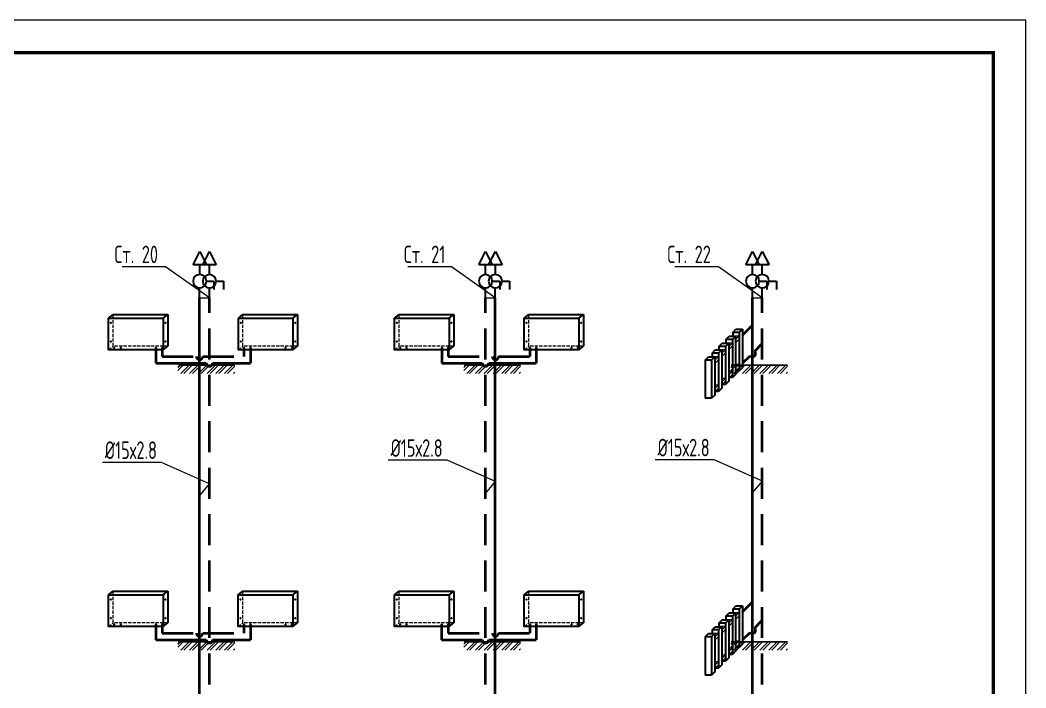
# Model space of a CAD drawing. Header units: millimetres. Extents: x -3929 to 624051, y 52832 to 514950.
# Drawn here: x 64726 to 80196, y 319140 to 329414 of the extents above; entities that cross this region are included whole.
import ezdxf
from ezdxf import colors
from ezdxf.entities.mleader import LeaderData, LeaderLine
from ezdxf.math import Vec2, Vec3

# ---------------------------------------------------------------- set-up
doc = ezdxf.new("R2010")
doc.units = ezdxf.units.MM
for name, pattern in [('GOST2.303 4', [7, 5, -2, 0]), ('Hidden', [7.14375, 4.7625, -2.38125]), ('K5LT32772', [0])]:
    doc.linetypes.add(name, pattern=pattern)
doc.layers.add('9_Форматы', color=7, linetype='Continuous')
doc.layers.add('стояки', color=7, linetype='Continuous')
for name, color, linetype, lineweight in [('Арматура', 4, 'Continuous', 30), ('ОВ', 6, 'Continuous', 40), ('ОВ-рамка', 7, 'Continuous', 30), ('ОВ-ТЕКСТ', 7, 'Continuous', 25), ('СПДС_Штриховка', 252, 'Continuous', 9)]:
    doc.layers.add(name, color=color, linetype=linetype, lineweight=lineweight)
doc.layers.add('т11.1', color=1, linetype='Continuous', true_color=0xff0000)
doc.layers.add('т21.1', color=5, linetype='Continuous', true_color=0x0000ff)
doc.styles.add('СТИЛЬ', font='simplex.shx', dxfattribs={"width": 0.65})

# ---------------------------------------------------------------- blocks, each defined once
blk = doc.blocks.new('В.к.')
at = {"layer": 'Арматура', "color": 7, "lineweight": 30}
for p, q in [((-0.4, 423.9), (-61.4, 302)), ((60.5, 302), (-0.4, 423.9)), ((-61.4, 302), (60.5, 302)), ((-0.4, 210.6), (-0.4, 302)), ((-61.5, 152.3), (-129.3, 152.3)), ((-129.3, 152.3), (-129.3, 76.2)), ((0, 0), (0, 91.4))]:
    blk.add_line(p, q, dxfattribs=at)
blk.add_circle((-0.3, 152.3), 60.9, dxfattribs=at)
blk = doc.blocks.new('gh павнель')
at = {"color": 32, "lineweight": 30, "ltscale": 0.1, "true_color": 0xcd6928}
for p, q in [((29457, 6419), (30297, 6419)), ((30297, 6419), (30297, 5931))]:
    blk.add_line(p, q, dxfattribs=at)
at = {"color": 32, "linetype": 'GOST2.303 4', "lineweight": 18, "ltscale": 10, "true_color": 0xcd6928}
for p, q in [((29457, 5931), (29457, 6419)), ((30297, 5931), (29457, 5931))]:
    blk.add_line(p, q, dxfattribs=at)
at = {"color": 32, "lineweight": 30, "ltscale": 0.1, "true_color": 0xcd6928}
for points in [[(29386, 6364), (29457, 6419)], [(30226, 6364), (30297, 6419)], [(30226, 5877), (30297, 5931)]]:
    blk.add_lwpolyline(points, dxfattribs=at)
blk.add_lwpolyline([(29386, 6364), (30226, 6364), (30226, 5877), (29386, 5877)], close=True, dxfattribs=at)
at = {"color": 32, "linetype": 'GOST2.303 4', "lineweight": 18, "ltscale": 10, "true_color": 0xcd6928}
blk.add_lwpolyline([(29386, 5877), (29457, 5931)], dxfattribs=at)
at = {"color": 32, "lineweight": 30, "ltscale": 0.1, "true_color": 0xcd6928}
for p in [(29422, 6292), (30262, 6292), (29422, 6004), (29472, 5904), (29572, 5904), (30112, 5904), (30212, 5904), (30262, 6004)]:
    blk.add_point(p, dxfattribs=at)
blk = doc.blocks.new('*U3000')
at = {"layer": '9_Форматы', "color": 7, "linetype": 'Continuous', "lineweight": 9, "ltscale": 100}
blk.add_lwpolyline([(5, -5), (5, 292), (-625, 292), (-625, -5)], close=True, dxfattribs=at)
at = {"layer": '9_Форматы', "color": 7, "linetype": 'Continuous', "lineweight": 9, "ltscale": 100, "const_width": 0.5}
blk.add_lwpolyline([(0, 0), (0, 287), (-605, 287), (-605, 0)], close=True, dxfattribs=at)

msp = doc.modelspace()

# ---------------------------------------------------------------- hatches: boundary and pattern name
at = {"layer": 'СПДС_Штриховка', "lineweight": 25}
h = msp.add_hatch(dxfattribs=at)
h.set_pattern_fill('ANSI32', color=253, scale=10)
h.set_pattern_definition([(45, (458873.93, 646011.83), (-67.351921, 67.351921), []), (45, (458918.83, 646011.83), (-67.351921, 67.351921), [])])
h.paths.add_polyline_path([(68027.815, 324105.849), (67153.162, 324105.849), (67153.162, 323978.179), (68027.815, 323978.179)])
h = msp.add_hatch(dxfattribs=at)
h.set_pattern_fill('ANSI32', color=253, scale=10)
h.set_pattern_definition([(45, (463271.22, 646011.83), (-67.351921, 67.351921), []), (45, (463316.125, 646011.83), (-67.351921, 67.351921), [])])
h.paths.add_polyline_path([(72425.112, 324105.849), (71550.459, 324105.849), (71550.459, 323978.179), (72425.112, 323978.179)])
h = msp.add_hatch(dxfattribs=at)
h.set_pattern_fill('ANSI32', color=253, scale=10)
h.set_pattern_definition([(45, (467377.85, 646011.83), (-67.351921, 67.351921), []), (45, (467422.75, 646011.83), (-67.351921, 67.351921), [])])
h.paths.add_polyline_path([(76531.741, 324105.849), (75657.087, 324105.849), (75657.087, 323978.179), (76531.741, 323978.179)])
h = msp.add_hatch(dxfattribs=at)
h.set_pattern_fill('ANSI32', color=253, scale=10)
h.set_pattern_definition([(45, (458873.93, 641755.09), (-67.351921, 67.351921), []), (45, (458918.83, 641755.09), (-67.351921, 67.351921), [])])
h.paths.add_polyline_path([(68027.815, 319849.112), (67153.162, 319849.112), (67153.162, 319721.442), (68027.815, 319721.442)])
h = msp.add_hatch(dxfattribs=at)
h.set_pattern_fill('ANSI32', color=253, scale=10)
h.set_pattern_definition([(45, (463271.22, 641755.09), (-67.351921, 67.351921), []), (45, (463316.125, 641755.09), (-67.351921, 67.351921), [])])
h.paths.add_polyline_path([(72425.112, 319849.112), (71550.459, 319849.112), (71550.459, 319721.442), (72425.112, 319721.442)])
h = msp.add_hatch(dxfattribs=at)
h.set_pattern_fill('ANSI32', color=253, scale=10)
h.set_pattern_definition([(45, (467377.85, 641755.09), (-67.351921, 67.351921), []), (45, (467422.75, 641755.09), (-67.351921, 67.351921), [])])
h.paths.add_polyline_path([(76531.741, 319849.112), (75657.087, 319849.112), (75657.087, 319721.442), (76531.741, 319721.442)])

# ---------------------------------------------------------------- linework, layer by layer
at = {"color": 32, "lineweight": 30, "ltscale": 0.1, "true_color": 0xcd6928}
for p, q in [((75687.238, 324606.825), (75737.238, 324656.825)), ((75687.238, 324606.825), (75687.238, 324553.766)), ((75787.238, 324606.825), (75687.238, 324606.825)), ((75737.238, 324656.825), (75837.238, 324656.825)), ((75837.238, 324656.825), (75787.238, 324606.825)), ((75787.238, 324606.825), (75787.238, 324019.185)), ((75837.238, 324656.825), (75837.238, 324069.185)), ((75475.105, 324394.693), (75525.105, 324444.693)), ((75525.105, 324444.693), (75625.105, 324444.693)), ((75625.105, 324444.693), (75575.105, 324394.693)), ((75581.171, 324500.759), (75631.171, 324550.759)), ((75581.171, 324500.759), (75581.171, 324447.7)), ((75681.171, 324500.759), (75581.171, 324500.759)), ((75625.105, 324444.693), (75625.105, 323857.053)), ((75631.171, 324550.759), (75731.171, 324550.759)), ((75731.171, 324550.759), (75681.171, 324500.759)), ((75681.171, 324500.759), (75681.171, 323913.119)), ((75731.171, 324550.759), (75731.171, 323963.119)), ((75369.039, 324288.627), (75419.039, 324338.627)), ((75369.039, 324288.627), (75369.039, 324235.568)), ((75469.039, 324288.627), (75369.039, 324288.627)), ((75419.039, 324338.627), (75519.039, 324338.627)), ((75519.039, 324338.627), (75469.039, 324288.627)), ((75469.039, 324288.627), (75469.039, 323700.987)), ((75475.105, 324394.693), (75475.105, 324341.634)), ((75575.105, 324394.693), (75475.105, 324394.693)), ((75519.039, 324338.627), (75519.039, 323750.987)), ((75575.105, 324394.693), (75575.105, 323807.053)), ((75262.973, 324182.561), (75312.973, 324232.561)), ((75262.973, 324182.561), (75262.973, 323594.921)), ((75362.973, 324182.561), (75262.973, 324182.561)), ((75312.973, 324232.561), (75412.973, 324232.561)), ((75412.973, 324232.561), (75362.973, 324182.561)), ((75362.973, 324182.561), (75362.973, 323594.921)), ((75412.973, 324232.561), (75412.973, 323644.921)), ((75731.171, 323963.119), (75681.171, 323913.119)), ((75787.238, 324019.185), (75746.806, 324019.185)), ((75837.238, 324069.185), (75787.238, 324019.185)), ((75575.105, 323807.053), (75534.674, 323807.053)), ((75625.105, 323857.053), (75575.105, 323807.053)), ((75681.171, 323913.119), (75640.74, 323913.119)), ((75412.973, 323644.921), (75362.973, 323594.921)), ((75469.039, 323700.987), (75428.608, 323700.987)), ((75519.039, 323750.987), (75469.039, 323700.987)), ((75362.973, 323594.921), (75262.973, 323594.921)), ((75687.238, 320350.088), (75737.238, 320400.088)), ((75737.238, 320400.088), (75837.238, 320400.088)), ((75837.238, 320400.088), (75787.238, 320350.088)), ((75837.238, 320400.088), (75837.238, 319812.448)), ((75581.171, 320244.022), (75631.171, 320294.022)), ((75581.171, 320244.022), (75581.171, 320190.963)), ((75681.171, 320244.022), (75581.171, 320244.022)), ((75631.171, 320294.022), (75731.171, 320294.022)), ((75731.171, 320294.022), (75681.171, 320244.022)), ((75681.171, 320244.022), (75681.171, 319656.382)), ((75687.238, 320350.088), (75687.238, 320297.029)), ((75787.238, 320350.088), (75687.238, 320350.088)), ((75731.171, 320294.022), (75731.171, 319706.382)), ((75787.238, 320350.088), (75787.238, 319762.448)), ((75369.039, 320031.89), (75419.039, 320081.89)), ((75419.039, 320081.89), (75519.039, 320081.89)), ((75519.039, 320081.89), (75469.039, 320031.89)), ((75475.105, 320137.956), (75525.105, 320187.956)), ((75475.105, 320137.956), (75475.105, 320084.897)), ((75575.105, 320137.956), (75475.105, 320137.956)), ((75519.039, 320081.89), (75519.039, 319494.249)), ((75525.105, 320187.956), (75625.105, 320187.956)), ((75625.105, 320187.956), (75575.105, 320137.956)), ((75575.105, 320137.956), (75575.105, 319550.315)), ((75625.105, 320187.956), (75625.105, 319600.315)), ((75262.973, 319925.824), (75312.973, 319975.824)), ((75262.973, 319925.824), (75262.973, 319338.183)), ((75362.973, 319925.824), (75262.973, 319925.824)), ((75312.973, 319975.824), (75412.973, 319975.824)), ((75412.973, 319975.824), (75362.973, 319925.824)), ((75362.973, 319925.824), (75362.973, 319338.183)), ((75369.039, 320031.89), (75369.039, 319978.83)), ((75469.039, 320031.89), (75369.039, 320031.89)), ((75412.973, 319975.824), (75412.973, 319388.183)), ((75469.039, 320031.89), (75469.039, 319444.249)), ((75837.238, 319812.448), (75787.238, 319762.448)), ((75681.171, 319656.382), (75640.74, 319656.382)), ((75731.171, 319706.382), (75681.171, 319656.382)), ((75787.238, 319762.448), (75746.806, 319762.448)), ((75519.039, 319494.249), (75469.039, 319444.249)), ((75575.105, 319550.315), (75534.674, 319550.315)), ((75625.105, 319600.315), (75575.105, 319550.315)), ((75362.973, 319338.183), (75262.973, 319338.183)), ((75412.973, 319388.183), (75362.973, 319338.183)), ((75469.039, 319444.249), (75428.608, 319444.249))]:
    msp.add_line(p, q, dxfattribs=at)
at = {"color": 32, "linetype": 'K5LT32772', "lineweight": 20, "ltscale": 10, "true_color": 0xcd6928}
for p, q in [((75581.171, 324450.759), (75681.171, 324450.759)), ((75681.171, 324450.759), (75625.105, 324394.693)), ((75687.238, 324556.825), (75787.238, 324556.825)), ((75787.238, 324556.825), (75731.171, 324500.759)), ((75787.238, 324506.825), (75731.171, 324450.759)), ((75475.105, 324344.693), (75575.105, 324344.693)), ((75575.105, 324344.693), (75519.039, 324288.627)), ((75575.105, 324294.693), (75519.039, 324238.627)), ((75681.171, 324400.759), (75625.105, 324344.693)), ((75369.039, 324238.627), (75469.039, 324238.627)), ((75469.039, 324238.627), (75412.973, 324182.561)), ((75469.039, 324188.627), (75412.973, 324132.561)), ((75731.171, 324119.185), (75787.238, 324119.185)), ((75787.238, 324119.185), (75731.171, 324063.119)), ((75625.105, 324013.119), (75681.171, 324013.119)), ((75681.171, 324013.119), (75625.105, 323957.053)), ((75681.171, 323963.119), (75625.105, 323907.053)), ((75787.238, 324069.185), (75731.171, 324013.119)), ((75412.973, 323800.987), (75469.039, 323800.987)), ((75469.039, 323800.987), (75412.973, 323744.921)), ((75519.039, 323907.053), (75575.105, 323907.053)), ((75575.105, 323907.053), (75519.039, 323850.987)), ((75575.105, 323857.053), (75519.039, 323800.987)), ((75469.039, 323750.987), (75412.973, 323694.921)), ((75687.238, 320300.088), (75787.238, 320300.088)), ((75787.238, 320300.088), (75731.171, 320244.022)), ((75787.238, 320250.088), (75731.171, 320194.022)), ((75475.105, 320087.956), (75575.105, 320087.956)), ((75575.105, 320087.956), (75519.039, 320031.89)), ((75581.171, 320194.022), (75681.171, 320194.022)), ((75681.171, 320194.022), (75625.105, 320137.956)), ((75681.171, 320144.022), (75625.105, 320087.956)), ((75369.039, 319981.89), (75469.039, 319981.89)), ((75469.039, 319981.89), (75412.973, 319925.824)), ((75469.039, 319931.89), (75412.973, 319875.824)), ((75575.105, 320037.956), (75519.039, 319981.89)), ((75731.171, 319862.448), (75787.238, 319862.448)), ((75787.238, 319862.448), (75731.171, 319806.382)), ((75787.238, 319812.448), (75731.171, 319756.382)), ((75519.039, 319650.315), (75575.105, 319650.315)), ((75575.105, 319650.315), (75519.039, 319594.249)), ((75625.105, 319756.382), (75681.171, 319756.382)), ((75681.171, 319756.382), (75625.105, 319700.315)), ((75681.171, 319706.382), (75625.105, 319650.315)), ((75412.973, 319544.249), (75469.039, 319544.249)), ((75469.039, 319544.249), (75412.973, 319488.183)), ((75469.039, 319494.249), (75412.973, 319438.183)), ((75575.105, 319600.315), (75519.039, 319544.249))]:
    msp.add_line(p, q, dxfattribs=at)
at = {"color": 253, "lineweight": 25, "ltscale": 0.1}
for p, q in [((67159.505, 324105.849), (68027.815, 324105.849)), ((71556.802, 324105.849), (72425.112, 324105.849)), ((75663.431, 324105.849), (76531.741, 324105.849)), ((67159.505, 319849.112), (68027.815, 319849.112)), ((71556.802, 319849.112), (72425.112, 319849.112)), ((75663.431, 319849.112), (76531.741, 319849.112))]:
    msp.add_line(p, q, dxfattribs=at)
at = {"layer": 'стояки', "color": 5, "lineweight": 40}
for p, q in [((66913.288, 324370.02), (66913.288, 324238.154)), ((68168.16, 324370.02), (68168.16, 324238.154)), ((71310.584, 324370.02), (71310.584, 324238.154)), ((72565.457, 324370.02), (72565.457, 324238.154)), ((66912.665, 320113.283), (66912.665, 319981.416)), ((68167.537, 320113.283), (68167.537, 319981.416)), ((71309.961, 320113.283), (71309.961, 319981.416)), ((72564.834, 320113.283), (72564.834, 319981.416))]:
    msp.add_line(p, q, dxfattribs=at)
for centre, start, end in [((75989.471, 324286.19), 225.0733184, 45.0733184), ((67487.396, 324238.154), 180.0733184, 0.0733184), ((72036.071, 324238.207), 180.0733184, 0.0733184), ((67486.773, 319981.416), 180.0733184, 0.0733184), ((72035.448, 319981.47), 180.0733184, 0.0733184), ((75989.471, 320029.453), 225.0733184, 45.0733184)]:
    msp.add_arc(centre, 50, start, end, dxfattribs=at)
at = {"layer": 'т11.1', "lineweight": 40}
for p, q in [((67485.508, 311335.637), (67487.528, 325139.714)), ((72034.825, 311335.637), (72034.825, 325139.714)), ((75989.433, 311335.637), (75991.453, 325139.714)), ((75837.238, 324567.689), (75989.535, 324719.986)), ((66813.288, 324370.02), (66813.288, 324138.154)), ((68268.16, 324370.02), (68268.16, 324138.154)), ((71210.584, 324370.02), (71210.584, 324138.154)), ((72665.457, 324370.02), (72665.457, 324138.154)), ((66813.288, 324138.154), (67587.528, 324138.09)), ((67687.528, 324138.154), (68268.16, 324138.154)), ((71210.584, 324138.154), (71834.679, 324138.112)), ((71934.679, 324138.176), (72665.457, 324138.154)), ((75837.238, 320310.951), (75989.535, 320463.248)), ((66812.665, 320113.283), (66812.665, 319881.416)), ((68267.537, 320113.283), (68267.537, 319881.416)), ((71209.961, 320113.283), (71209.961, 319881.416)), ((72664.834, 320113.283), (72664.834, 319881.416)), ((66812.665, 319881.416), (67586.905, 319881.352)), ((67686.905, 319881.416), (68267.537, 319881.416)), ((71209.961, 319881.416), (71834.055, 319881.374)), ((71934.055, 319881.438), (72664.834, 319881.416))]:
    msp.add_line(p, q, dxfattribs=at)
for centre in [(67637.528, 324138.154), (71884.679, 324138.176), (67636.905, 319881.416), (71884.055, 319881.438)]:
    msp.add_arc(centre, 50, 180.0733184, 0.0733184, dxfattribs=at)
at = {"layer": 'т21.1', "linetype": 'Hidden', "lineweight": 40, "ltscale": 100}
for p, q in [((67637.528, 311335.637), (67637.528, 325139.714)), ((71882.804, 311335.637), (71884.825, 325139.714)), ((76141.453, 311335.637), (76141.453, 325139.714)), ((76024.826, 324321.546), (76141.453, 324438.173)), ((66913.288, 324238.154), (67435.666, 324238.154)), ((67537.396, 324238.218), (68168.16, 324238.154)), ((71310.584, 324238.154), (71984.341, 324238.207)), ((72086.071, 324238.271), (72565.457, 324238.154)), ((75837.238, 324133.957), (75954.161, 324250.79)), ((76024.826, 320064.808), (76141.453, 320181.435)), ((66912.665, 319981.416), (67435.043, 319981.416)), ((67536.773, 319981.48), (68167.537, 319981.416)), ((71309.961, 319981.416), (71983.718, 319981.47)), ((72085.448, 319981.534), (72564.834, 319981.416)), ((75837.238, 319877.219), (75954.161, 319994.052))]:
    msp.add_line(p, q, dxfattribs=at)

# ---------------------------------------------------------------- block references
at = {"lineweight": 13}
for p in [(36701.614, 318466.05), (38696.487, 318466.05), (41098.911, 318466.05), (43093.784, 318466.05), (36700.991, 314209.312), (38695.864, 314209.312), (41098.288, 314209.312), (43093.16, 314209.312)]:
    msp.add_blockref('gh павнель', p, dxfattribs=at)
at = {"layer": 'ОВ', "xscale": -1.687500000000001, "yscale": 1.6875, "zscale": 1.6875}
for p in [(67487.528, 325139.714), (67637.528, 325139.714), (71884.825, 325139.714), (72034.825, 325139.714), (75991.453, 325139.714), (76141.453, 325139.714)]:
    msp.add_blockref('В.к.', p, dxfattribs=at)
at = {"layer": 'ОВ-рамка', "ltscale": 100, "transparency": 33554687, "xscale": 100, "yscale": 100, "zscale": 100}
msp.add_blockref('*U3000', (79696.148, 300213.532, 576.986), dxfattribs=at)

# ---------------------------------------------------------------- leaders
at = {"layer": 'ОВ-ТЕКСТ', "color": 7}
ml = msp.add_multileader_mtext('Standard', dxfattribs=at)
ml.set_content('\\A1;Ст. 20', color=7, style='СТИЛЬ')
ml.set_leader_properties(color=7, lineweight=18)
ml.build(insert=Vec2(0, 0))
ml.multileader.update_dxf_attribs({"text_left_attachment_type": 6, "text_right_attachment_type": 6, "dogleg_length": 0.36, "arrow_head_size": 0.126})
ctx = ml.context
ctx.base_point, ctx.char_height, ctx.arrow_head_size, ctx.landing_gap_size, ctx.plane_origin = Vec3(66060.429, 325620.428), 270, 0.126, 0.063, Vec3(68374.892, 324285.016)
ctx.left_attachment, ctx.right_attachment, ctx.text_align_type = 6, 6, 1
notes = []
notes.append((ctx, [(1, (1, 1, 0), (66963.379, 325620.428), (-1, 0), 0.252, [(1, [(67487.528, 325139.714), (67637.528, 325139.714)], 0, [])])]))
ctx.mtext.insert, ctx.mtext.width, ctx.mtext.alignment, ctx.mtext.flow_direction = Vec3(66511.778, 325944.428), 1404.14984, 2, 5
ml = msp.add_multileader_mtext('Standard', dxfattribs=at)
ml.set_content('\\A1;Ст. 21', color=7, style='СТИЛЬ')
ml.set_leader_properties(color=7, lineweight=18)
ml.build(insert=Vec2(0, 0))
ml.multileader.update_dxf_attribs({"text_left_attachment_type": 6, "text_right_attachment_type": 6, "dogleg_length": 0.36, "arrow_head_size": 0.126})
ctx = ml.context
ctx.base_point, ctx.char_height, ctx.arrow_head_size, ctx.landing_gap_size, ctx.plane_origin = Vec3(70532.941, 325620.428), 270, 0.126, 0.063, Vec3(72772.189, 324285.016)
ctx.left_attachment, ctx.right_attachment, ctx.text_align_type = 6, 6, 1
notes.append((ctx, [(1, (1, 1, 0), (71360.676, 325620.428), (-1, 0), 0.252, [(1, [(71884.825, 325139.714), (72034.825, 325139.714)], 0, [])])]))
ctx.mtext.insert, ctx.mtext.width, ctx.mtext.alignment, ctx.mtext.flow_direction = Vec3(70946.682, 325944.428), 1404.14984, 2, 5
ml = msp.add_multileader_mtext('Standard', dxfattribs=at)
ml.set_content('\\A1;Ст. 22', color=7, style='СТИЛЬ')
ml.set_leader_properties(color=7, lineweight=18)
ml.build(insert=Vec2(0, 0))
ml.multileader.update_dxf_attribs({"text_left_attachment_type": 6, "text_right_attachment_type": 6, "dogleg_length": 0.36, "arrow_head_size": 0.126})
ctx = ml.context
ctx.base_point, ctx.char_height, ctx.arrow_head_size, ctx.landing_gap_size, ctx.plane_origin = Vec3(74564.354, 325620.428), 270, 0.126, 0.063, Vec3(76878.818, 324285.016)
ctx.left_attachment, ctx.right_attachment, ctx.text_align_type = 6, 6, 1
notes.append((ctx, [(1, (1, 1, 0), (75467.304, 325620.428), (-1, 0), 0.252, [(1, [(75991.453, 325139.714), (76141.453, 325139.714)], 0, [])])]))
ctx.mtext.insert, ctx.mtext.width, ctx.mtext.alignment, ctx.mtext.flow_direction = Vec3(75015.703, 325944.428), 1404.14984, 2, 5
ml = msp.add_multileader_mtext('Standard', dxfattribs=at)
ml.set_content('\\A1;%%C15х2.8', color=7, style='СТИЛЬ')
ml.set_leader_properties(color=7, lineweight=18)
ml.build(insert=Vec2(0, 0))
ml.multileader.update_dxf_attribs({"text_left_attachment_type": 6, "text_right_attachment_type": 6, "dogleg_length": 0.36, "arrow_head_size": 0.126})
ctx = ml.context
ctx.base_point, ctx.char_height, ctx.arrow_head_size, ctx.landing_gap_size, ctx.plane_origin = Vec3(65961.891, 322607.842), 270, 0.126, 0.063, Vec3(67958.033, 321658.275)
ctx.left_attachment, ctx.right_attachment, ctx.text_align_type = 6, 6, 1
notes.append((ctx, [(1, (1, 1, 0), (66898.269, 322607.842), (-1, 0), 0.252, [(0, [(67489.324, 322099.808), (67641.065, 322280.236)], 0, [])])]))
ctx.mtext.insert, ctx.mtext.width, ctx.mtext.alignment, ctx.mtext.flow_direction = Vec3(66429.954, 322931.842), 1404.14984, 2, 5
ml = msp.add_multileader_mtext('Standard', dxfattribs=at)
ml.set_content('\\A1;%%C15х2.8', color=7, style='СТИЛЬ')
ml.set_leader_properties(color=7, lineweight=18)
ml.build(insert=Vec2(0, 0))
ml.multileader.update_dxf_attribs({"text_left_attachment_type": 6, "text_right_attachment_type": 6, "dogleg_length": 0.36, "arrow_head_size": 0.126})
ctx = ml.context
ctx.base_point, ctx.char_height, ctx.arrow_head_size, ctx.landing_gap_size, ctx.plane_origin = Vec3(70356.951, 322641.183), 270, 0.126, 0.063, Vec3(72353.094, 321691.617)
ctx.left_attachment, ctx.right_attachment, ctx.text_align_type = 6, 6, 1
notes.append((ctx, [(1, (1, 1, 0), (71293.329, 322641.183), (-1, 0), 0.252, [(0, [(71884.385, 322133.15), (72036.126, 322313.577)], 0, [])])]))
ctx.mtext.insert, ctx.mtext.width, ctx.mtext.alignment, ctx.mtext.flow_direction = Vec3(70825.014, 322965.183), 1404.14984, 2, 5
ml = msp.add_multileader_mtext('Standard', dxfattribs=at)
ml.set_content('\\A1;%%C15х2.8', color=7, style='СТИЛЬ')
ml.set_leader_properties(color=7, lineweight=18)
ml.build(insert=Vec2(0, 0))
ml.multileader.update_dxf_attribs({"text_left_attachment_type": 6, "text_right_attachment_type": 6, "dogleg_length": 0.36, "arrow_head_size": 0.126})
ctx = ml.context
ctx.base_point, ctx.char_height, ctx.arrow_head_size, ctx.landing_gap_size, ctx.plane_origin = Vec3(74463.581, 322648.305), 270, 0.126, 0.063, Vec3(76459.723, 321698.738)
ctx.left_attachment, ctx.right_attachment, ctx.text_align_type = 6, 6, 1
notes.append((ctx, [(1, (1, 1, 0), (75399.959, 322648.305), (-1, 0), 0.252, [(0, [(75991.014, 322140.271), (76142.755, 322320.699)], 0, [])])]))
ctx.mtext.insert, ctx.mtext.width, ctx.mtext.alignment, ctx.mtext.flow_direction = Vec3(74931.644, 322972.305), 1404.14984, 2, 5
for ctx, leaders in notes:
    for number, flags, end, landing, length, lines in leaders:
        leader = LeaderData()
        leader.index, (leader.has_last_leader_line, leader.has_dogleg_vector, leader.attachment_direction) = number, flags
        leader.last_leader_point, leader.dogleg_vector, leader.dogleg_length = Vec3(end), Vec3(landing), length
        for number, points, colour, breaks in lines:
            line = LeaderLine()
            line.index, line.vertices, line.color, line.breaks = number, Vec3.list(points), colors.encode_raw_color(colour), breaks
            leader.lines.append(line)
        ctx.leaders.append(leader)

doc.saveas('drawing.dxf')
